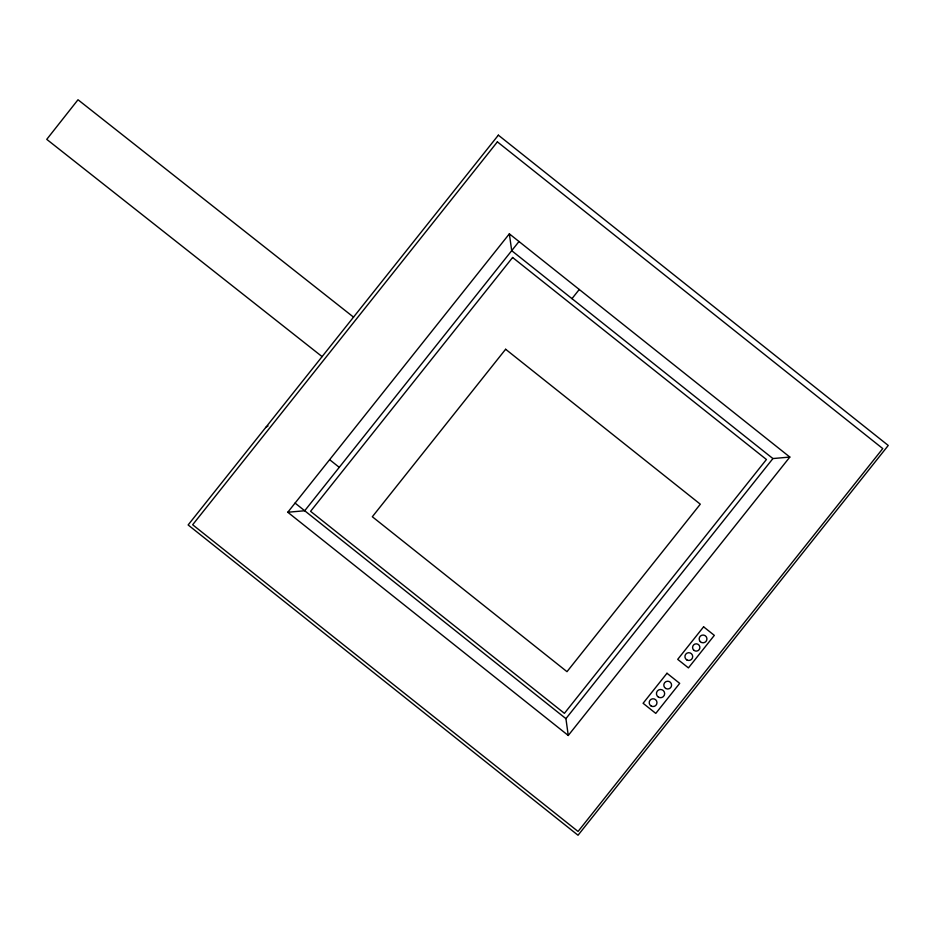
<?xml version="1.0" encoding="UTF-8"?>
<svg xmlns="http://www.w3.org/2000/svg" width="935" height="935" viewBox="0 0 935 935"><rect width="100%" height="100%" fill="white"/><g stroke="black" fill="none" stroke-linecap="round" stroke-linejoin="round"><path stroke-width="1.4" d="M287.781 512.251L509.353 233.844L789.83 457.063L568.258 735.471L287.781 512.251L304.705 510.755L518.995 241.51M571.975 298.651L579.268 289.488M568.258 735.471L565.92 718.641L772.906 458.559L789.83 457.063M265.669 427.529L268.041 425.939M353.535 317.129L78.002 99.753L46.75 139.362L322.108 356.621M772.906 458.559L511.702 250.673L509.353 233.844M329.623 459.669L339.265 467.348M295.074 503.088L565.92 718.641M498.355 135.154L188.134 524.956L578.029 835.247L888.25 445.457L498.355 135.154M497.385 141.863L192.657 524.757L578.052 831.46L882.769 448.578L497.385 141.863M512.602 257.487L310.584 511.316L564.413 713.335L766.431 459.506L512.602 257.487M505.625 349.258L372.329 516.751L566.996 671.669L700.292 504.175L505.625 349.258M703.599 626.824L677.711 659.362L688.429 667.894L714.328 635.368L703.599 626.824M666.994 673.258L643.093 703.284L655.786 713.393L679.687 683.356L666.994 673.258M658.439 697.124A4.114 4.114 0 0 0 664.656 693.63A4.114 4.114 0 0 0 658.532 690.007A4.114 4.114 0 0 0 658.439 697.124M665.755 688.476A3.88 3.88 0 0 0 671.575 685.11A3.88 3.88 0 0 0 665.755 681.744A3.88 3.88 0 0 0 665.755 688.476M651.146 706.019A3.88 3.88 0 0 0 656.978 702.653A3.88 3.88 0 0 0 651.146 699.287A3.88 3.88 0 0 0 651.146 706.019M693.875 650.269A3.658 3.658 0 0 0 699.824 648.107A3.658 3.658 0 0 0 694.986 644.04A3.658 3.658 0 0 0 693.875 650.269M700.303 641.655A3.88 3.88 0 0 0 706.802 639.914A3.88 3.88 0 0 0 702.045 635.169A3.88 3.88 0 0 0 700.303 641.655M686.863 659.935A3.88 3.88 0 0 0 692.695 656.569A3.88 3.88 0 0 0 686.863 653.214A3.88 3.88 0 0 0 686.863 659.935"/></g></svg>
